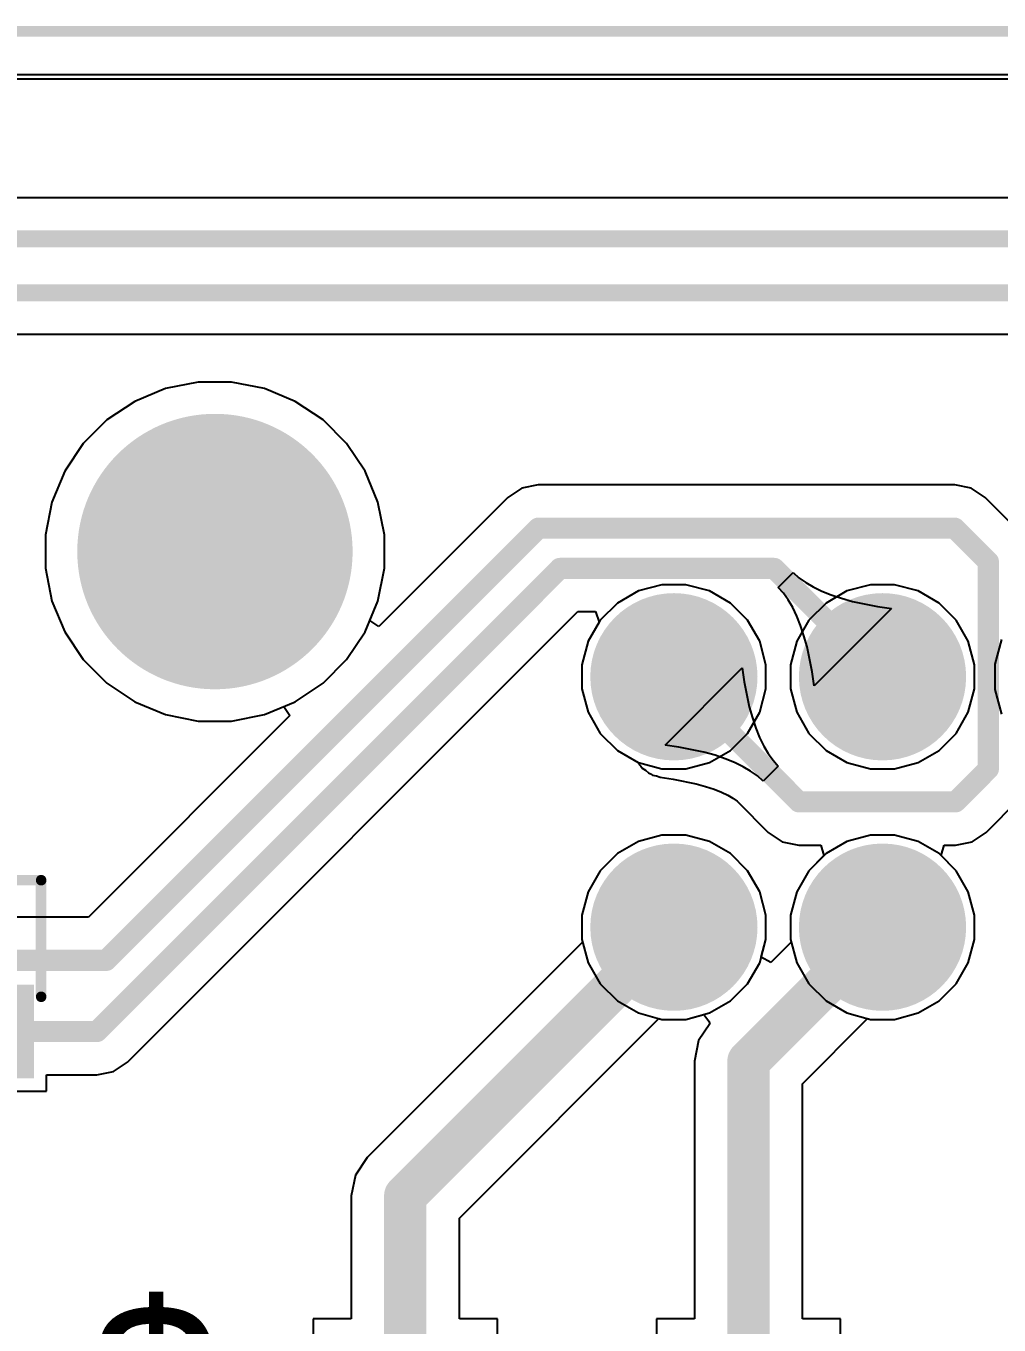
# Model space of a CAD drawing. Header units: millimetres. Extents: x 0 to 172, y 0 to 138.
# Drawn here: x 13.36 to 25.02, y 104.5 to 120.06 of the extents above; entities that cross this region are included whole.
import ezdxf

# ---------------------------------------------------------------- set-up
doc = ezdxf.new("R2010")
doc.units = ezdxf.units.MM
for name, color, linetype in [('BottomLayer', 5, 'Continuous'), ('BottomSolder', 6, 'Continuous'), ('Mechanical2', 216, 'Continuous'), ('MultiLayer', 9, 'Continuous'), ('PadHoleLayer', 156, 'Continuous'), ('TopLayer', 1, 'Continuous'), ('TopOverlay', 2, 'Continuous'), ('TopPaste', 8, 'Continuous'), ('TopSolder', 216, 'Continuous')]:
    doc.layers.add(name, color=color, linetype=linetype)
doc.styles.add('Arial', font='', dxfattribs={"height": 0.2})
doc.styles.get('Arial').set_extended_font_data('Arial')

# ---------------------------------------------------------------- blocks, each defined once
blk = doc.blocks.new('MX23A26NF1_B_262')
at = {"layer": 'BottomLayer'}
h = blk.add_hatch(color=5, dxfattribs=at)
edge = h.paths.add_edge_path()
edge.add_arc((-15, 0.75), 0.9, 0, 360)
h = blk.add_hatch(color=5, dxfattribs=at)
edge = h.paths.add_edge_path()
edge.add_arc((-12.5, 0.75), 0.9, 0, 360)
h = blk.add_hatch(color=5, dxfattribs=at)
edge = h.paths.add_edge_path()
edge.add_arc((-15, -2.25), 0.9, 0, 360)
h = blk.add_hatch(color=5, dxfattribs=at)
edge = h.paths.add_edge_path()
edge.add_arc((-12.5, -2.25), 0.9, 0, 360)
at = {"layer": 'BottomSolder'}
h = blk.add_hatch(color=6, dxfattribs=at)
edge = h.paths.add_edge_path()
edge.add_arc((-20.5, 2.25), 0.102, 0, 360)
h = blk.add_hatch(color=6, dxfattribs=at)
edge = h.paths.add_edge_path()
edge.add_arc((-15, 0.75), 1.002, 0, 360)
h = blk.add_hatch(color=6, dxfattribs=at)
edge = h.paths.add_edge_path()
edge.add_arc((-12.5, 0.75), 1.002, 0, 360)
h = blk.add_hatch(color=6, dxfattribs=at)
edge = h.paths.add_edge_path()
edge.add_arc((-15, -2.25), 1.002, 0, 360)
h = blk.add_hatch(color=6, dxfattribs=at)
edge = h.paths.add_edge_path()
edge.add_arc((-12.5, -2.25), 1.002, 0, 360)
at = {"layer": 'MultiLayer'}
h = blk.add_hatch(color=9, dxfattribs=at)
edge = h.paths.add_edge_path()
edge.add_arc((-15, 0.75), 0.9, 0, 360)
h = blk.add_hatch(color=9, dxfattribs=at)
edge = h.paths.add_edge_path()
edge.add_arc((-12.5, 0.75), 0.9, 0, 360)
h = blk.add_hatch(color=9, dxfattribs=at)
edge = h.paths.add_edge_path()
edge.add_arc((-15, -2.25), 0.9, 0, 360)
h = blk.add_hatch(color=9, dxfattribs=at)
edge = h.paths.add_edge_path()
edge.add_arc((-12.5, -2.25), 0.9, 0, 360)
at = {"layer": 'PadHoleLayer'}
h = blk.add_hatch(color=156, dxfattribs=at)
edge = h.paths.add_edge_path()
edge.add_arc((-20.5, 2.25), 1.65, 0, 360)
h = blk.add_hatch(color=156, dxfattribs=at)
edge = h.paths.add_edge_path()
edge.add_arc((-15, 0.75), 0.55, 0, 360)
h = blk.add_hatch(color=156, dxfattribs=at)
edge = h.paths.add_edge_path()
edge.add_arc((-12.5, 0.75), 0.55, 0, 360)
h = blk.add_hatch(color=156, dxfattribs=at)
edge = h.paths.add_edge_path()
edge.add_arc((-15, -2.25), 0.55, 0, 360)
h = blk.add_hatch(color=156, dxfattribs=at)
edge = h.paths.add_edge_path()
edge.add_arc((-12.5, -2.25), 0.55, 0, 360)
at = {"layer": 'TopLayer'}
h = blk.add_hatch(color=1, dxfattribs=at)
edge = h.paths.add_edge_path()
edge.add_arc((-15, 0.75), 0.9, 0, 360)
h = blk.add_hatch(color=1, dxfattribs=at)
edge = h.paths.add_edge_path()
edge.add_arc((-12.5, 0.75), 0.9, 0, 360)
h = blk.add_hatch(color=1, dxfattribs=at)
edge = h.paths.add_edge_path()
edge.add_arc((-15, -2.25), 0.9, 0, 360)
h = blk.add_hatch(color=1, dxfattribs=at)
edge = h.paths.add_edge_path()
edge.add_arc((-12.5, -2.25), 0.9, 0, 360)
at = {"layer": 'TopSolder'}
h = blk.add_hatch(color=216, dxfattribs=at)
edge = h.paths.add_edge_path()
edge.add_arc((-20.5, 2.25), 0.102, 0, 360)
h = blk.add_hatch(color=216, dxfattribs=at)
edge = h.paths.add_edge_path()
edge.add_arc((-15, 0.75), 1.002, 0, 360)
h = blk.add_hatch(color=216, dxfattribs=at)
edge = h.paths.add_edge_path()
edge.add_arc((-12.5, 0.75), 1.002, 0, 360)
h = blk.add_hatch(color=216, dxfattribs=at)
edge = h.paths.add_edge_path()
edge.add_arc((-15, -2.25), 1.002, 0, 360)
h = blk.add_hatch(color=216, dxfattribs=at)
edge = h.paths.add_edge_path()
edge.add_arc((-12.5, -2.25), 1.002, 0, 360)
blk = doc.blocks.new('SOT_23_302')
at = {"layer": 'TopLayer'}
for points in [[(-0.41, 1.46), (0.41, 1.46), (0.41, 0.54), (-0.41, 0.54)], [(-1.36, -0.54), (-0.54, -0.54), (-0.54, -1.46), (-1.36, -1.46)], [(0.54, -0.54), (1.36, -0.54), (1.36, -1.46), (0.54, -1.46)]]:
    blk.add_hatch(color=1, dxfattribs=at).paths.add_polyline_path(points)
at = {"layer": 'TopPaste'}
for points in [[(-0.41, 1.46), (0.41, 1.46), (0.41, 0.54), (-0.41, 0.54)], [(-1.36, -0.54), (-0.54, -0.54), (-0.54, -1.46), (-1.36, -1.46)], [(0.54, -0.54), (1.36, -0.54), (1.36, -1.46), (0.54, -1.46)]]:
    blk.add_hatch(color=8, dxfattribs=at).paths.add_polyline_path(points)
at = {"layer": 'TopSolder'}
for points in [[(-0.512, 1.562), (0.512, 1.562), (0.512, 0.438), (-0.512, 0.438)], [(-1.462, -0.438), (-0.438, -0.438), (-0.438, -1.562), (-1.462, -1.562)], [(0.438, -0.438), (1.462, -0.438), (1.462, -1.562), (0.438, -1.562)]]:
    blk.add_hatch(color=216, dxfattribs=at).paths.add_polyline_path(points)
at = {"layer": 'TopOverlay', "const_width": 0.127}
for points in [[(-1.549, -0.584), (-1.549, 0.813)], [(-1.549, 0.813), (-0.559, 0.813)], [(0.559, 0.813), (1.549, 0.813)], [(1.549, -0.584), (1.549, 0.813)], [(-0.33, -0.787), (0.33, -0.787)], [(-1.676, -1.041), (-1.549, -1.168)], [(-1.676, -1.295), (-1.676, -1.041)], [(-1.676, -1.295), (-1.549, -1.168)]]:
    blk.add_lwpolyline(points, dxfattribs=at)
at = {"layer": 'TopOverlay', "const_width": 0.0635}
for points in [[(-1.581, 0.813, 1), (-1.518, 0.813, 1)], [(-1.581, 0.813, 1), (-1.518, 0.813, 1)], [(-0.591, 0.813, 1), (-0.527, 0.813, 1)], [(0.527, 0.813, 1), (0.591, 0.813, 1)], [(1.518, 0.813, 1), (1.581, 0.813, 1)], [(1.518, 0.813, 1), (1.581, 0.813, 1)], [(-1.581, -0.584, 1), (-1.518, -0.584, 1)], [(1.518, -0.584, 1), (1.581, -0.584, 1)], [(-0.362, -0.787, 1), (-0.298, -0.787, 1)], [(0.298, -0.787, 1), (0.362, -0.787, 1)], [(-1.708, -1.041, 1), (-1.645, -1.041, 1)], [(-1.708, -1.041, 1), (-1.645, -1.041, 1)], [(-1.708, -1.295, 1), (-1.645, -1.295, 1)], [(-1.708, -1.295, 1), (-1.645, -1.295, 1)], [(-1.581, -1.168, 1), (-1.518, -1.168, 1)], [(-1.581, -1.168, 1), (-1.518, -1.168, 1)]]:
    blk.add_lwpolyline(points, format="xyb", close=True, dxfattribs=at)

msp = doc.modelspace()

# ---------------------------------------------------------------- linework, layer by layer
at = {"layer": 'BottomLayer'}
for p, q in [((5.174, 119.482), (108.839, 119.482)), ((108.839, 118.004), (11.797, 118.004)), ((12.42, 116.372), (30.547, 116.372)), ((15.421, 115.798), (15.029, 115.72)), ((15.821, 115.798), (15.421, 115.798)), ((16.213, 115.72), (15.821, 115.798)), ((15.029, 115.72), (14.659, 115.566)), ((16.583, 115.566), (16.213, 115.72)), ((14.659, 115.566), (14.326, 115.344)), ((16.916, 115.344), (16.583, 115.566)), ((14.326, 115.344), (14.043, 115.061)), ((17.199, 115.061), (16.916, 115.344)), ((14.043, 115.061), (13.821, 114.729)), ((17.421, 114.729), (17.199, 115.061)), ((13.821, 114.729), (13.668, 114.359)), ((17.574, 114.359), (17.421, 114.729)), ((13.668, 114.359), (13.59, 113.967)), ((17.652, 113.967), (17.574, 114.359)), ((13.59, 113.967), (13.59, 113.567)), ((17.652, 113.567), (17.652, 113.967)), ((13.59, 113.567), (13.668, 113.174)), ((17.574, 113.174), (17.652, 113.567)), ((20.976, 113.37), (20.695, 113.295)), ((21.266, 113.37), (20.976, 113.37)), ((21.547, 113.295), (21.266, 113.37)), ((23.476, 113.37), (23.195, 113.295)), ((23.766, 113.37), (23.476, 113.37)), ((24.047, 113.295), (23.766, 113.37)), ((13.668, 113.174), (13.821, 112.805)), ((17.421, 112.805), (17.574, 113.174)), ((20.444, 113.149), (20.238, 112.944)), ((20.695, 113.295), (20.444, 113.149)), ((21.798, 113.149), (21.547, 113.295)), ((22.004, 112.944), (21.798, 113.149)), ((22.944, 113.149), (22.738, 112.944)), ((23.195, 113.295), (22.944, 113.149)), ((24.298, 113.149), (24.047, 113.295)), ((24.504, 112.944), (24.298, 113.149)), ((20.238, 112.944), (20.093, 112.692)), ((22.149, 112.692), (22.004, 112.944)), ((22.738, 112.944), (22.593, 112.692)), ((24.649, 112.692), (24.504, 112.944)), ((13.821, 112.805), (14.043, 112.472)), ((17.199, 112.472), (17.421, 112.805)), ((20.093, 112.692), (20.018, 112.412)), ((22.224, 112.412), (22.149, 112.692)), ((22.593, 112.692), (22.518, 112.412)), ((24.724, 112.412), (24.649, 112.692)), ((25.046, 112.712), (24.967, 112.419)), ((14.043, 112.472), (14.326, 112.189)), ((16.916, 112.189), (17.199, 112.472)), ((20.018, 112.412), (20.018, 112.121)), ((22.224, 112.121), (22.224, 112.412)), ((22.518, 112.412), (22.518, 112.121)), ((24.724, 112.121), (24.724, 112.412)), ((24.967, 112.419), (24.967, 112.115)), ((14.326, 112.189), (14.659, 111.967)), ((16.583, 111.967), (16.916, 112.189)), ((20.018, 112.121), (20.093, 111.841)), ((22.149, 111.841), (22.224, 112.121)), ((22.518, 112.121), (22.593, 111.841)), ((24.649, 111.841), (24.724, 112.121)), ((24.967, 112.115), (25.046, 111.821)), ((14.659, 111.967), (15.029, 111.814)), ((16.213, 111.814), (16.583, 111.967)), ((15.029, 111.814), (15.421, 111.736)), ((15.821, 111.736), (16.213, 111.814)), ((20.093, 111.841), (20.238, 111.589)), ((22.004, 111.589), (22.149, 111.841)), ((22.593, 111.841), (22.738, 111.589)), ((24.504, 111.589), (24.649, 111.841)), ((15.421, 111.736), (15.821, 111.736)), ((20.238, 111.589), (20.444, 111.384)), ((21.798, 111.384), (22.004, 111.589)), ((22.738, 111.589), (22.944, 111.384)), ((24.298, 111.384), (24.504, 111.589)), ((20.444, 111.384), (20.695, 111.239)), ((21.547, 111.239), (21.798, 111.384)), ((22.944, 111.384), (23.195, 111.239)), ((24.047, 111.239), (24.298, 111.384)), ((20.695, 111.239), (20.976, 111.163)), ((20.976, 111.163), (21.266, 111.163)), ((21.266, 111.163), (21.547, 111.239)), ((23.195, 111.239), (23.476, 111.163)), ((23.476, 111.163), (23.766, 111.163)), ((23.766, 111.163), (24.047, 111.239)), ((20.976, 110.37), (20.695, 110.295)), ((21.266, 110.37), (20.976, 110.37)), ((21.547, 110.295), (21.266, 110.37)), ((23.476, 110.37), (23.195, 110.295)), ((23.766, 110.37), (23.476, 110.37)), ((24.047, 110.295), (23.766, 110.37)), ((20.695, 110.295), (20.444, 110.149)), ((21.798, 110.149), (21.547, 110.295)), ((23.195, 110.295), (22.944, 110.149)), ((24.298, 110.149), (24.047, 110.295)), ((20.444, 110.149), (20.238, 109.944)), ((22.004, 109.944), (21.798, 110.149)), ((22.944, 110.149), (22.738, 109.944)), ((24.504, 109.944), (24.298, 110.149)), ((20.238, 109.944), (20.093, 109.692)), ((22.149, 109.692), (22.004, 109.944)), ((22.738, 109.944), (22.593, 109.692)), ((24.649, 109.692), (24.504, 109.944)), ((20.093, 109.692), (20.018, 109.412)), ((22.224, 109.412), (22.149, 109.692)), ((22.593, 109.692), (22.518, 109.412)), ((24.724, 109.412), (24.649, 109.692)), ((20.018, 109.412), (20.018, 109.121)), ((22.224, 109.121), (22.224, 109.412)), ((22.518, 109.412), (22.518, 109.121)), ((24.724, 109.121), (24.724, 109.412)), ((20.018, 109.121), (20.027, 109.088)), ((22.167, 108.908), (22.224, 109.121)), ((22.518, 109.121), (22.527, 109.088)), ((24.649, 108.841), (24.724, 109.121)), ((20.027, 109.088), (17.444, 106.506)), ((22.527, 109.088), (22.281, 108.842)), ((22.281, 108.842), (22.167, 108.908)), ((24.504, 108.589), (24.649, 108.841)), ((24.298, 108.384), (24.504, 108.589)), ((24.047, 108.239), (24.298, 108.384)), ((18.55, 105.78), (20.942, 108.172)), ((20.942, 108.172), (20.976, 108.163)), ((20.976, 108.163), (21.266, 108.163)), ((21.266, 108.163), (21.48, 108.221)), ((21.48, 108.221), (21.54, 108.141)), ((22.662, 107.392), (23.442, 108.172)), ((23.442, 108.172), (23.476, 108.163)), ((23.476, 108.163), (23.766, 108.163)), ((23.766, 108.163), (24.047, 108.239)), ((21.55, 108.108), (21.417, 107.908)), ((21.54, 108.141), (21.55, 108.108)), ((21.417, 107.908), (21.367, 107.66)), ((21.367, 107.66), (21.367, 104.577)), ((22.662, 104.577), (22.662, 107.392)), ((17.444, 106.506), (17.304, 106.296)), ((17.304, 106.296), (17.255, 106.048)), ((17.255, 106.048), (17.255, 104.577)), ((18.55, 104.577), (18.55, 105.78)), ((17.255, 104.577), (16.798, 104.577)), ((16.798, 104.577), (16.798, 103.721)), ((19.006, 104.577), (18.55, 104.577)), ((19.006, 101.569), (19.006, 104.577)), ((21.367, 104.577), (20.911, 104.577)), ((20.911, 104.577), (20.911, 103.721)), ((23.119, 104.577), (22.662, 104.577)), ((23.119, 101.569), (23.119, 104.577))]:
    msp.add_line(p, q, dxfattribs=at)
for points, const_width in [([(11.797, 117.512), (135.573, 117.512)], 0.203), ([(12.217, 116.865), (131.598, 116.865)], 0.203), ([(17.902, 106.048), (21.121, 109.267)], 0.508), ([(22.015, 107.66), (23.621, 109.267)], 0.508), ([(22.015, 103.073), (22.015, 107.66)], 0.508), ([(17.902, 103.073), (17.902, 106.048)], 0.508)]:
    msp.add_lwpolyline(points, dxfattribs=dict(at, const_width=const_width))
at = {"layer": 'BottomLayer', "const_width": 0.254}
for points in [[(20.994, 109.267, 1), (21.248, 109.267, 1)], [(23.494, 109.267, 1), (23.748, 109.267, 1)], [(21.888, 107.66, 1), (22.142, 107.66, 1)], [(21.888, 107.66, 1), (22.142, 107.66, 1)], [(17.775, 106.048, 1), (18.029, 106.048, 1)], [(17.775, 106.048, 1), (18.029, 106.048, 1)]]:
    msp.add_lwpolyline(points, format="xyb", close=True, dxfattribs=at)
at = {"layer": 'Mechanical2', "const_width": 0.127}
msp.add_lwpolyline([(0, 120), (109.347, 120)], dxfattribs=at)
at = {"layer": 'TopLayer'}
for p, q in [((5.244, 119.431), (48.357, 119.431)), ((15.421, 115.798), (15.029, 115.72)), ((15.821, 115.798), (15.421, 115.798)), ((16.213, 115.72), (15.821, 115.798)), ((15.029, 115.72), (14.659, 115.566)), ((16.583, 115.566), (16.213, 115.72)), ((14.659, 115.566), (14.326, 115.344)), ((16.916, 115.344), (16.583, 115.566)), ((14.326, 115.344), (14.043, 115.061)), ((17.199, 115.061), (16.916, 115.344)), ((14.043, 115.061), (13.821, 114.729)), ((17.421, 114.729), (17.199, 115.061)), ((13.821, 114.729), (13.668, 114.359)), ((17.574, 114.359), (17.421, 114.729)), ((19.496, 114.565), (19.298, 114.526)), ((24.487, 114.565), (19.496, 114.565)), ((24.685, 114.526), (24.487, 114.565)), ((19.13, 114.414), (17.585, 112.868)), ((19.298, 114.526), (19.13, 114.414)), ((24.853, 114.414), (24.685, 114.526)), ((25.256, 114.01), (24.853, 114.414)), ((13.668, 114.359), (13.59, 113.967)), ((17.652, 113.967), (17.574, 114.359)), ((13.59, 113.967), (13.59, 113.567)), ((17.652, 113.567), (17.652, 113.967)), ((13.59, 113.567), (13.668, 113.174)), ((17.574, 113.174), (17.652, 113.567)), ((22.371, 113.337), (22.551, 113.516)), ((22.551, 113.516), (22.62, 113.454)), ((22.62, 113.454), (22.701, 113.396)), ((22.433, 113.267), (22.371, 113.337)), ((22.701, 113.396), (22.791, 113.343)), ((22.791, 113.343), (22.893, 113.293)), ((13.668, 113.174), (13.821, 112.805)), ((17.477, 112.94), (17.574, 113.174)), ((22.491, 113.187), (22.433, 113.267)), ((22.545, 113.096), (22.491, 113.187)), ((22.893, 113.293), (23.005, 113.248)), ((23.005, 113.248), (23.128, 113.207)), ((23.128, 113.207), (23.262, 113.17)), ((23.262, 113.17), (23.562, 113.109)), ((14.573, 107.651), (19.969, 113.047)), ((19.969, 113.047), (20.18, 113.047)), ((20.18, 113.047), (20.224, 112.92)), ((22.594, 112.995), (22.545, 113.096)), ((22.639, 112.882), (22.594, 112.995)), ((23.727, 113.085), (22.803, 112.16)), ((23.562, 113.109), (23.727, 113.085)), ((17.585, 112.868), (17.477, 112.94)), ((20.224, 112.92), (20.093, 112.692)), ((22.68, 112.759), (22.639, 112.882)), ((13.821, 112.805), (14.043, 112.472)), ((20.093, 112.692), (20.018, 112.412)), ((22.717, 112.626), (22.68, 112.759)), ((22.779, 112.326), (22.717, 112.626)), ((14.043, 112.472), (14.326, 112.189)), ((20.018, 112.412), (20.018, 112.121)), ((21.015, 111.448), (21.939, 112.373)), ((21.939, 112.373), (21.963, 112.207)), ((21.963, 112.207), (22.025, 111.907)), ((22.803, 112.16), (22.779, 112.326)), ((14.326, 112.189), (14.659, 111.967)), ((20.018, 112.121), (20.093, 111.841)), ((14.659, 111.967), (15.029, 111.814)), ((16.213, 111.814), (16.447, 111.91)), ((16.447, 111.91), (16.519, 111.803)), ((22.025, 111.907), (22.062, 111.774)), ((16.519, 111.803), (14.104, 109.388)), ((15.029, 111.814), (15.421, 111.736)), ((15.821, 111.736), (16.213, 111.814)), ((20.093, 111.841), (20.238, 111.589)), ((22.062, 111.774), (22.103, 111.651)), ((15.421, 111.736), (15.821, 111.736)), ((20.238, 111.589), (20.444, 111.384)), ((22.103, 111.651), (22.148, 111.538)), ((21.18, 111.424), (21.015, 111.448)), ((22.148, 111.538), (22.197, 111.437)), ((22.197, 111.437), (22.251, 111.346)), ((20.444, 111.384), (20.691, 111.241)), ((21.48, 111.363), (21.18, 111.424)), ((21.614, 111.326), (21.48, 111.363)), ((21.737, 111.285), (21.614, 111.326)), ((21.849, 111.24), (21.737, 111.285)), ((22.251, 111.346), (22.309, 111.266)), ((20.691, 111.241), (20.703, 111.217)), ((20.703, 111.217), (20.724, 111.198)), ((20.724, 111.198), (20.74, 111.174)), ((20.74, 111.174), (20.78, 111.147)), ((20.78, 111.147), (20.815, 111.115)), ((21.951, 111.19), (21.849, 111.24)), ((22.041, 111.137), (21.951, 111.19)), ((22.122, 111.079), (22.041, 111.137)), ((22.371, 111.197), (22.191, 111.017)), ((22.309, 111.266), (22.371, 111.197)), ((20.815, 111.115), (20.842, 111.105)), ((20.842, 111.105), (20.866, 111.09)), ((20.866, 111.09), (20.913, 111.08)), ((20.913, 111.08), (20.958, 111.064)), ((20.958, 111.064), (21.113, 111.041)), ((21.113, 111.041), (21.389, 110.985)), ((21.389, 110.985), (21.501, 110.954)), ((22.191, 111.017), (22.122, 111.079)), ((21.501, 110.954), (21.603, 110.92)), ((21.603, 110.92), (21.691, 110.884)), ((21.691, 110.884), (21.767, 110.848)), ((21.767, 110.848), (21.829, 110.811)), ((21.829, 110.811), (21.878, 110.776)), ((21.878, 110.776), (21.891, 110.764)), ((21.891, 110.764), (22.252, 110.403)), ((24.863, 110.403), (25.256, 110.797)), ((20.976, 110.37), (20.695, 110.295)), ((21.266, 110.37), (20.976, 110.37)), ((21.547, 110.295), (21.266, 110.37)), ((22.252, 110.403), (22.42, 110.291)), ((24.695, 110.291), (24.863, 110.403)), ((20.695, 110.295), (20.444, 110.149)), ((21.798, 110.149), (21.547, 110.295)), ((22.42, 110.291), (22.618, 110.251)), ((22.618, 110.251), (22.883, 110.251)), ((22.883, 110.251), (22.919, 110.124)), ((24.323, 110.124), (24.359, 110.251)), ((24.359, 110.251), (24.497, 110.251)), ((24.497, 110.251), (24.695, 110.291)), ((20.444, 110.149), (20.238, 109.944)), ((22.004, 109.944), (21.798, 110.149)), ((22.919, 110.124), (22.738, 109.944)), ((24.504, 109.944), (24.323, 110.124)), ((20.238, 109.944), (20.093, 109.692)), ((22.149, 109.692), (22.004, 109.944)), ((22.738, 109.944), (22.593, 109.692)), ((24.649, 109.692), (24.504, 109.944)), ((20.093, 109.692), (20.018, 109.412)), ((22.224, 109.412), (22.149, 109.692)), ((22.593, 109.692), (22.518, 109.412)), ((24.724, 109.412), (24.649, 109.692)), ((20.018, 109.412), (20.018, 109.121)), ((22.224, 109.121), (22.224, 109.412)), ((22.518, 109.412), (22.518, 109.121)), ((24.724, 109.121), (24.724, 109.412)), ((14.104, 109.388), (11.842, 109.388)), ((20.018, 109.121), (20.093, 108.841)), ((22.149, 108.841), (22.224, 109.121)), ((22.518, 109.121), (22.593, 108.841)), ((24.649, 108.841), (24.724, 109.121)), ((20.093, 108.841), (20.238, 108.589)), ((22.004, 108.589), (22.149, 108.841)), ((22.593, 108.841), (22.738, 108.589)), ((24.504, 108.589), (24.649, 108.841)), ((20.238, 108.589), (20.444, 108.384)), ((21.798, 108.384), (22.004, 108.589)), ((22.738, 108.589), (22.944, 108.384)), ((24.298, 108.384), (24.504, 108.589)), ((20.444, 108.384), (20.695, 108.239)), ((21.547, 108.239), (21.798, 108.384)), ((22.944, 108.384), (23.195, 108.239)), ((24.047, 108.239), (24.298, 108.384)), ((20.695, 108.239), (20.976, 108.163)), ((20.976, 108.163), (21.266, 108.163)), ((21.266, 108.163), (21.547, 108.239)), ((23.195, 108.239), (23.476, 108.163)), ((23.476, 108.163), (23.766, 108.163)), ((23.766, 108.163), (24.047, 108.239)), ((14.207, 107.499), (14.405, 107.538)), ((14.405, 107.538), (14.573, 107.651)), ((13.603, 107.303), (13.603, 107.499)), ((13.603, 107.499), (14.207, 107.499)), ((13.007, 107.303), (13.603, 107.303))]:
    msp.add_line(p, q, dxfattribs=at)
at = {"layer": 'TopLayer', "const_width": 0.254}
for points in [[(14.319, 108.87), (19.496, 114.047)], [(19.496, 114.047), (24.487, 114.047)], [(24.487, 114.047), (24.89, 113.644)], [(24.89, 111.163), (24.89, 113.644)], [(14.207, 108.017), (19.755, 113.565)], [(19.755, 113.565), (22.323, 113.565)], [(22.323, 113.565), (23.621, 112.267)], [(21.121, 112.267), (22.618, 110.769)], [(24.497, 110.769), (24.89, 111.163)], [(22.618, 110.769), (24.497, 110.769)], [(11.842, 108.87), (14.319, 108.87)], [(12.939, 108.017), (14.207, 108.017)]]:
    msp.add_lwpolyline(points, dxfattribs=at)
at = {"layer": 'TopLayer', "const_width": 0.127}
for points in [[(19.433, 114.047, 1), (19.56, 114.047, 1)], [(19.433, 114.047, 1), (19.56, 114.047, 1)], [(24.423, 114.047, 1), (24.55, 114.047, 1)], [(24.423, 114.047, 1), (24.55, 114.047, 1)], [(24.826, 113.644, 1), (24.953, 113.644, 1)], [(24.826, 113.644, 1), (24.953, 113.644, 1)], [(19.691, 113.565, 1), (19.818, 113.565, 1)], [(19.691, 113.565, 1), (19.818, 113.565, 1)], [(22.259, 113.565, 1), (22.386, 113.565, 1)], [(22.259, 113.565, 1), (22.386, 113.565, 1)], [(21.057, 112.267, 1), (21.184, 112.267, 1)], [(23.557, 112.267, 1), (23.684, 112.267, 1)], [(24.826, 111.163, 1), (24.953, 111.163, 1)], [(24.826, 111.163, 1), (24.953, 111.163, 1)], [(22.555, 110.769, 1), (22.682, 110.769, 1)], [(22.555, 110.769, 1), (22.682, 110.769, 1)], [(24.433, 110.769, 1), (24.56, 110.769, 1)], [(24.433, 110.769, 1), (24.56, 110.769, 1)], [(14.255, 108.87, 1), (14.382, 108.87, 1)], [(14.255, 108.87, 1), (14.382, 108.87, 1)], [(14.143, 108.017, 1), (14.27, 108.017, 1)], [(14.143, 108.017, 1), (14.27, 108.017, 1)]]:
    msp.add_lwpolyline(points, format="xyb", close=True, dxfattribs=at)

# ---------------------------------------------------------------- block references
for name, p in [('MX23A26NF1_B_262', (36.121, 111.517)), ('SOT_23_302', (11.989, 109.017))]:
    msp.add_blockref(name, p)

# ---------------------------------------------------------------- texts
at = {"layer": 'TopOverlay', "style": 'Arial'}
msp.add_text('$', height=2, dxfattribs=at).set_placement((14.126, 102.75))

doc.saveas('drawing.dxf')
